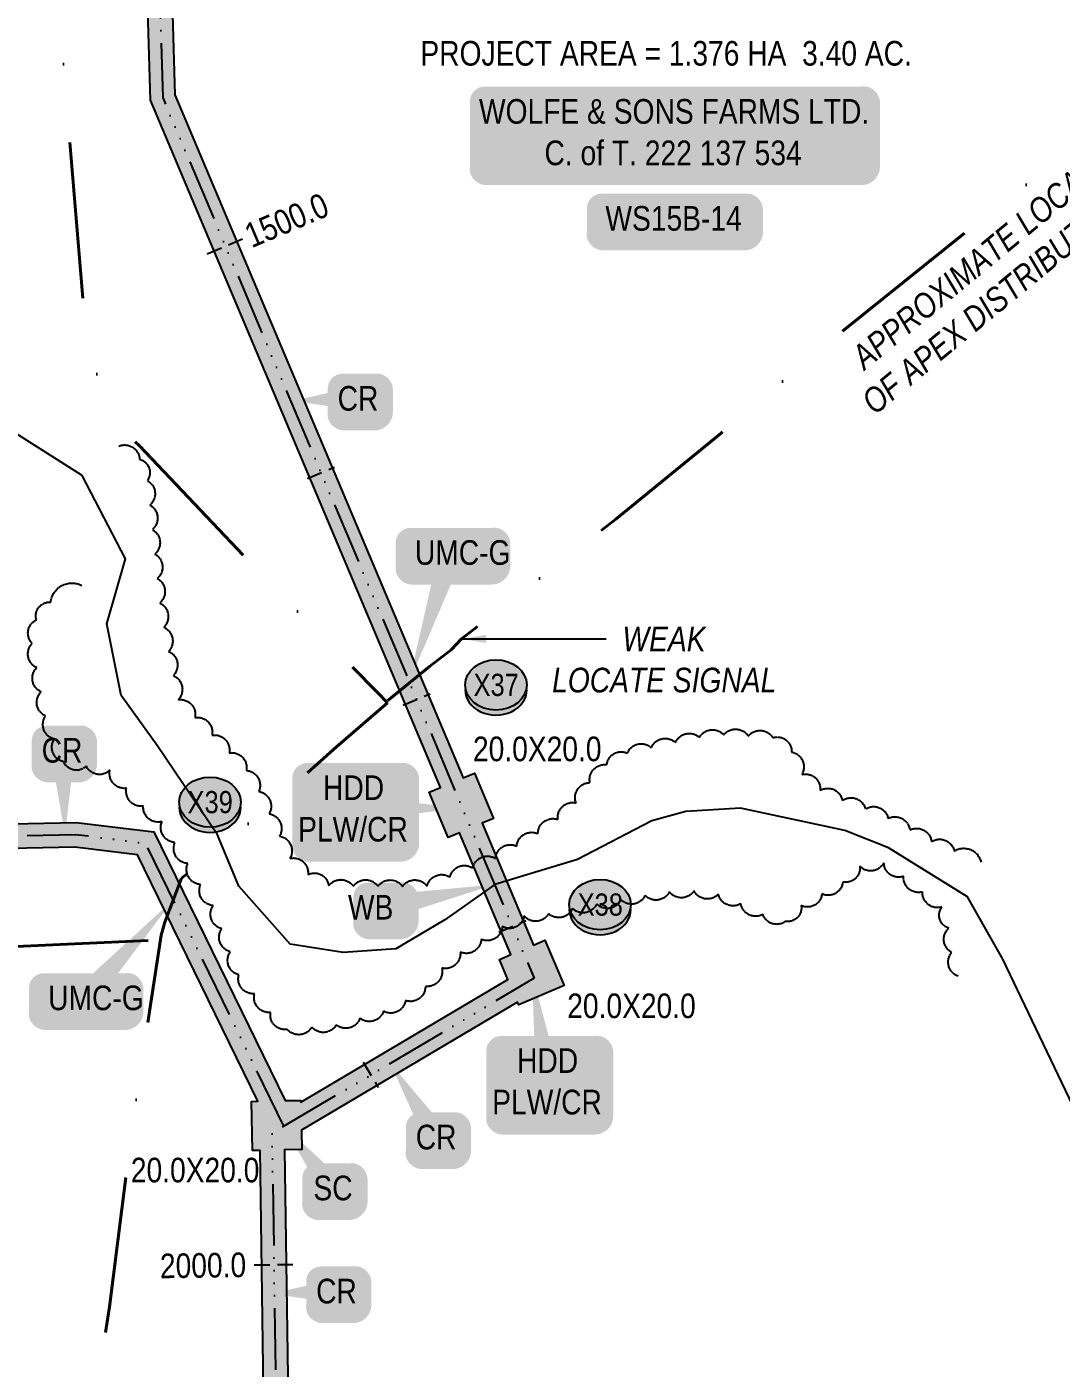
# Model space of a CAD drawing. Extents: x 72365 to 80261, y 6000112 to 6008999.
# Drawn here: x 75193 to 75614, y 6002807 to 6003351 of the extents above; entities that cross this region are included whole.
import ezdxf
from ezdxf.enums import TextEntityAlignment as Align

# ---------------------------------------------------------------- set-up
doc = ezdxf.new("R2010")
doc.units = 0
doc.header["$LTSCALE"] = 5
doc.header["$PDSIZE"] = 2.5
for name, pattern in [('0', [1, 1, 0]), ('COOP2', [10, 5, -1, 0, -1, 0, -1, 0, -1, 0, -1]), ('DASHDOT', [25.4, 12.7, -6.35, 0, -6.35]), ('foc-TIELINE', [1.875, 1.25, -0.625])]:
    doc.linetypes.add(name, pattern=pattern)
doc.layers.get('Defpoints').update_dxf_attribs({"color": 9})
for name, color, linetype in [('AS-OWNER', 7, 'Continuous'), ('L-AREAREQUIRED', 7, 'Continuous'), ('P-APEX RECON PAY ITEMS', 240, 'Continuous'), ('P-APEX RECON-10m BUFFER', 51, 'COOP2'), ('P-APEX RECON-LINE LIST', 240, 'Continuous'), ('P-APEX RECON-URBAN', 30, 'COOP2'), ('P-APEX RECON-WORK AREA', 104, 'Continuous'), ('P-BUFFER-PURPLE', 187, 'foc-TIELINE'), ('P-BUFFER-PURPLE-T', 187, 'Continuous'), ('P-CROSSINGS', 250, 'Continuous'), ('T-BUSH', 110, '0'), ('T-CREEK', 160, 'Continuous')]:
    doc.layers.add(name, color=color, linetype=linetype)
for name, color, linetype, lineweight in [('AS-RECON EXISTING', 151, 'DASHDOT', 40), ('C-RW-T', 13, 'Continuous', 9), ('P-APEX RECON-TWS-T', 104, 'Continuous', 9)]:
    doc.layers.add(name, color=color, linetype=linetype, lineweight=lineweight)
doc.layers.add('AS-RECON EXISTING-T', color=7, linetype='Continuous', true_color=0x7abdff)
doc.layers.add('P-APEX RECON-TO BE DRILLED-H', color=7, linetype='Continuous', true_color=0xffafe1)
doc.styles.add('100L', font='ARIALN.TTF', dxfattribs={"height": 2})
doc.styles.add('80', font='ARIALN.TTF', dxfattribs={"height": 10})
doc.styles.add('80CG', font='ARIALN.TTF', dxfattribs={"height": 10})
doc.styles.add('80L', font='ARIALN.TTF', dxfattribs={"height": 10})
doc.styles.add('Crossing', font='ARIALN.TTF', dxfattribs={"height": 10})
doc.dimstyles.new('Compass 5 000', dxfattribs={"dimscale": 5, "dimtxt": 9, "dimasz": 2, "dimexe": 0.2, "dimexo": 0.0625, "dimgap": 0.5, "dimtad": 0, "dimtih": 1, "dimtoh": 1, "dimzin": 0, "dimdsep": 46, "dimtxsty": '80CG', "dimcen": 0.1, "dimse1": 1, "dimse2": 1, "dimclrd": 256, "dimclrt": 256, "dimaunit": 1, "dimadec": 4, "dimazin": 0, "dimtfac": 0.06, "dimtofl": 0, "dimtmove": 0, "dimatfit": 1, "dimfxl": 0.2, "dimtolj": 1, "dimtzin": 0, "dimlwd": -1, "dimarcsym": 0})

# ---------------------------------------------------------------- blocks, each defined once
blk = doc.blocks.new('*D369')
at = {"layer": 'C-RW-T', "transparency": 16777216}
for p, q in [((75476.33, 6002770.93), (75466.33, 6002770.93)), ((75476.8, 6002744.76), (75476.33, 6002770.93)), ((75477.43, 6002709.65), (75477.61, 6002699.65))]:
    blk.add_line(p, q, dxfattribs=at)
for points in [[(75478.47, 6002744.79), (75475.13, 6002744.74), (75476.98, 6002734.77)], [(75479.1, 6002709.68), (75475.77, 6002709.62), (75477.25, 6002719.65)]]:
    blk.add_solid(points, dxfattribs=at)
at = {"layer": 'Defpoints', "color": 0, "transparency": 16777216}
for p in [(75382.46, 6002733.07), (75476.98, 6002734.77), (75382.73, 6002717.95)]:
    blk.add_point(p, dxfattribs=at)
at = {"layer": 'C-RW-T', "transparency": 16777216, "insert": (75424.11, 6002770.93), "char_height": 10, "attachment_point": 5, "style": '80CG'}
blk.add_mtext('\\A1;APEX\\P15.00 P/L R/W\\PPLAN 832 0164', dxfattribs=at)
blk = doc.blocks.new('*U1062')
at = {"true_color": 0xffffa8}
h = blk.add_hatch(color=51, dxfattribs=at)
edge = h.paths.add_edge_path()
edge.add_line((-6.5, -11.5), (6.5, -11.5))
edge.add_arc((6.5, -5.5), 6, 270, 360)
edge.add_line((12.5, -5.5), (12.5, 4))
edge.add_arc((6.5, 4), 6, 0, 90)
edge.add_line((6.5, 10), (-6.5, 10))
edge.add_arc((-6.5, 4), 6, 90, 180)
edge.add_line((-12.5, 4), (-12.5, -5.5))
edge.add_arc((-6.5, -5.5), 6, 180, 270)
at = {"color": 240, "flags": 128}
blk.add_lwpolyline([(-6.5, -11.5, 3, 3, 0), (6.5, -11.5, 3, 3, 0.414214), (12.5, -5.5, 3, 3, 0), (12.5, 4, 3, 0, 0.414214), (6.5, 10, 0, 0, 0), (-6.5, 10, 0, 0, 0.414214), (-12.5, 4, 0, 0, 0), (-12.5, -5.5, 0, 3, 0.414214)], format="xyseb", close=True, dxfattribs=at)
for points in [[(-26.47, -1.05, 0, 10, 0), (0, 0, 5, 5, 0)], [(5.45, -7.08, 0, 10, 0), (0, 0, 5, 5, 0)]]:
    blk.add_lwpolyline(points, format="xyseb", dxfattribs=at)
at = {"color": 4, "style": '80'}
blk.add_attdef('OTHER_001', (-14.7, -5), '', height=10, dxfattribs=at)
blk = doc.blocks.new('*U1083')
at = {"true_color": 0xffffa8}
h = blk.add_hatch(color=51, dxfattribs=at)
edge = h.paths.add_edge_path()
edge.add_line((-6.5, -11.5), (6.5, -11.5))
edge.add_arc((6.5, -5.5), 6, 270, 360)
edge.add_line((12.5, -5.5), (12.5, 4))
edge.add_arc((6.5, 4), 6, 0, 90)
edge.add_line((6.5, 10), (-6.5, 10))
edge.add_arc((-6.5, 4), 6, 90, 180)
edge.add_line((-12.5, 4), (-12.5, -5.5))
edge.add_arc((-6.5, -5.5), 6, 180, 270)
at = {"color": 240, "flags": 128}
blk.add_lwpolyline([(-6.5, -11.5, 3, 3, 0), (6.5, -11.5, 3, 3, 0.414214), (12.5, -5.5, 3, 3, 0), (12.5, 4, 3, 0, 0.414214), (6.5, 10, 0, 0, 0), (-6.5, 10, 0, 0, 0.414214), (-12.5, 4, 0, 0, 0), (-12.5, -5.5, 0, 3, 0.414214)], format="xyseb", close=True, dxfattribs=at)
for points in [[(1.03, -34.06, 0, 10, 0), (0, 0, 5, 5, 0)], [(5.45, -7.08, 0, 10, 0), (0, 0, 5, 5, 0)]]:
    blk.add_lwpolyline(points, format="xyseb", dxfattribs=at)
at = {"color": 4, "style": '80'}
blk.add_attdef('OTHER_001', (-14.7, -5), '', height=10, dxfattribs=at)
blk = doc.blocks.new('*U1084')
at = {"true_color": 0xffffa8}
h = blk.add_hatch(color=51, dxfattribs=at)
edge = h.paths.add_edge_path()
edge.add_line((-6.5, -11.5), (6.5, -11.5))
edge.add_arc((6.5, -5.5), 6, 270, 360)
edge.add_line((12.5, -5.5), (12.5, 4))
edge.add_arc((6.5, 4), 6, 0, 90)
edge.add_line((6.5, 10), (-6.5, 10))
edge.add_arc((-6.5, 4), 6, 90, 180)
edge.add_line((-12.5, 4), (-12.5, -5.5))
edge.add_arc((-6.5, -5.5), 6, 180, 270)
at = {"color": 240, "flags": 128}
for points in [[(-20, 25.23, 0, 10, 0), (0, 0, 5, 5, 0)], [(5.45, -7.08, 0, 10, 0), (0, 0, 5, 5, 0)]]:
    blk.add_lwpolyline(points, format="xyseb", dxfattribs=at)
blk.add_lwpolyline([(-6.5, -11.5, 3, 3, 0), (6.5, -11.5, 3, 3, 0.414214), (12.5, -5.5, 3, 3, 0), (12.5, 4, 3, 0, 0.414214), (6.5, 10, 0, 0, 0), (-6.5, 10, 0, 0, 0.414214), (-12.5, 4, 0, 0, 0), (-12.5, -5.5, 0, 3, 0.414214)], format="xyseb", close=True, dxfattribs=at)
at = {"color": 4, "style": '80'}
blk.add_attdef('OTHER_001', (-14.7, -5), '', height=10, dxfattribs=at)
blk = doc.blocks.new('*U1087')
at = {"true_color": 0xffffa8}
h = blk.add_hatch(color=51, dxfattribs=at)
edge = h.paths.add_edge_path()
edge.add_line((-19, -20), (19, -20))
edge.add_arc((19, -14), 6, 270, 360)
edge.add_line((25, -14), (25, 12.5))
edge.add_arc((19, 12.5), 6, 0, 90)
edge.add_line((19, 18.5), (-19, 18.5))
edge.add_arc((-19, 12.5), 6, 90, 180)
edge.add_line((-25, 12.5), (-25, -14))
edge.add_arc((-19, -14), 6, 180, 270)
at = {"color": 240, "flags": 128}
blk.add_lwpolyline([(-19, -20, 3, 3, 0), (19, -20, 3, 3, 0.414214), (25, -14, 3, 3, 0), (25, 12.5, 3, 0, 0.414214), (19, 18.5, 0, 0, 0), (-19, 18.5, 0, 0, 0.414214), (-25, 12.5, 0, 0, 0), (-25, -14, 0, 3, 0.414214)], format="xyseb", close=True, dxfattribs=at)
for points in [[(44.06, 0.27, 0, 10, 0), (0, 0, 5, 5, 0)], [(5.45, -7.08, 0, 10, 0), (0, 0, 5, 5, 0)]]:
    blk.add_lwpolyline(points, format="xyseb", dxfattribs=at)
at = {"color": 4, "style": '80'}
blk.add_attdef('OTHER_001', (-14.7, -5), '', height=10, dxfattribs=at)
blk = doc.blocks.new('*U1088')
at = {"true_color": 0xffffa8}
h = blk.add_hatch(color=51, dxfattribs=at)
edge = h.paths.add_edge_path()
edge.add_line((-19, -20), (19, -20))
edge.add_arc((19, -14), 6, 270, 360)
edge.add_line((25, -14), (25, 12.5))
edge.add_arc((19, 12.5), 6, 0, 90)
edge.add_line((19, 18.5), (-19, 18.5))
edge.add_arc((-19, 12.5), 6, 90, 180)
edge.add_line((-25, 12.5), (-25, -14))
edge.add_arc((-19, -14), 6, 180, 270)
at = {"color": 240, "flags": 128}
for points in [[(-6.43, 43.97, 0, 10, 0), (0, 0, 5, 5, 0)], [(5.45, -7.08, 0, 10, 0), (0, 0, 5, 5, 0)]]:
    blk.add_lwpolyline(points, format="xyseb", dxfattribs=at)
blk.add_lwpolyline([(-19, -20, 3, 3, 0), (19, -20, 3, 3, 0.414214), (25, -14, 3, 3, 0), (25, 12.5, 3, 0, 0.414214), (19, 18.5, 0, 0, 0), (-19, 18.5, 0, 0, 0.414214), (-25, 12.5, 0, 0, 0), (-25, -14, 0, 3, 0.414214)], format="xyseb", close=True, dxfattribs=at)
at = {"color": 4, "style": '80'}
blk.add_attdef('OTHER_001', (-14.7, -5), '', height=10, dxfattribs=at)
blk = doc.blocks.new('*U1089')
at = {"true_color": 0xffffa8}
h = blk.add_hatch(color=51, dxfattribs=at)
edge = h.paths.add_edge_path()
edge.add_line((-6.5, -11.5), (6.5, -11.5))
edge.add_arc((6.5, -5.5), 6, 270, 360)
edge.add_line((12.5, -5.5), (12.5, 4))
edge.add_arc((6.5, 4), 6, 0, 90)
edge.add_line((6.5, 10), (-6.5, 10))
edge.add_arc((-6.5, 4), 6, 90, 180)
edge.add_line((-12.5, 4), (-12.5, -5.5))
edge.add_arc((-6.5, -5.5), 6, 180, 270)
at = {"color": 240, "flags": 128}
blk.add_lwpolyline([(-6.5, -11.5, 3, 3, 0), (6.5, -11.5, 3, 3, 0.414214), (12.5, -5.5, 3, 3, 0), (12.5, 4, 3, 0, 0.414214), (6.5, 10, 0, 0, 0), (-6.5, 10, 0, 0, 0.414214), (-12.5, 4, 0, 0, 0), (-12.5, -5.5, 0, 3, 0.414214)], format="xyseb", close=True, dxfattribs=at)
for points in [[(44.93, 9.24, 0, 10, 0), (0, 0, 5, 5, 0)], [(5.45, -7.08, 0, 10, 0), (0, 0, 5, 5, 0)]]:
    blk.add_lwpolyline(points, format="xyseb", dxfattribs=at)
at = {"color": 4, "style": '80'}
blk.add_attdef('OTHER_001', (-14.7, -5), '', height=10, dxfattribs=at)
blk = doc.blocks.new('*U1090')
at = {"true_color": 0xffffa8}
h = blk.add_hatch(color=51, dxfattribs=at)
edge = h.paths.add_edge_path()
edge.add_line((-16.5, -11.5), (16.5, -11.5))
edge.add_arc((16.5, -5.5), 6, 270, 360)
edge.add_line((22.5, -5.5), (22.5, 4))
edge.add_arc((16.5, 4), 6, 0, 90)
edge.add_line((16.5, 10), (-16.5, 10))
edge.add_arc((-16.5, 4), 6, 90, 180)
edge.add_line((-22.5, 4), (-22.5, -5.5))
edge.add_arc((-16.5, -5.5), 6, 180, 270)
at = {"color": 240, "flags": 128}
blk.add_lwpolyline([(-16.5, -11.5, 3, 3, 0), (16.5, -11.5, 3, 3, 0.414214), (22.5, -5.5, 3, 3, 0), (22.5, 4, 3, 0, 0.414214), (16.5, 10, 0, 0, 0), (-16.5, 10, 0, 0, 0.414214), (-22.5, 4, 0, 0, 0), (-22.5, -5.5, 0, 3, 0.414214)], format="xyseb", close=True, dxfattribs=at)
for points in [[(-17.13, -52.75, 0, 10, 0), (0, 0, 5, 5, 0)], [(5.45, -7.08, 0, 10, 0), (0, 0, 5, 5, 0)]]:
    blk.add_lwpolyline(points, format="xyseb", dxfattribs=at)
at = {"color": 4, "style": '80'}
blk.add_attdef('OTHER_001', (-14.7, -5), '', height=10, dxfattribs=at)
blk = doc.blocks.new('*U1242')
at = {"true_color": 0xffffa8}
h = blk.add_hatch(color=51, dxfattribs=at)
edge = h.paths.add_edge_path()
edge.add_line((-16.5, -11.5), (16.5, -11.5))
edge.add_arc((16.5, -5.5), 6, 270, 360)
edge.add_line((22.5, -5.5), (22.5, 4))
edge.add_arc((16.5, 4), 6, 0, 90)
edge.add_line((16.5, 10), (-16.5, 10))
edge.add_arc((-16.5, 4), 6, 90, 180)
edge.add_line((-22.5, 4), (-22.5, -5.5))
edge.add_arc((-16.5, -5.5), 6, 180, 270)
at = {"color": 240, "flags": 128}
for points in [[(36.13, 39.85, 0, 10, 0), (0, 0, 5, 5, 0)], [(5.45, -7.08, 0, 10, 0), (0, 0, 5, 5, 0)]]:
    blk.add_lwpolyline(points, format="xyseb", dxfattribs=at)
blk.add_lwpolyline([(-16.5, -11.5, 3, 3, 0), (16.5, -11.5, 3, 3, 0.414214), (22.5, -5.5, 3, 3, 0), (22.5, 4, 3, 0, 0.414214), (16.5, 10, 0, 0, 0), (-16.5, 10, 0, 0, 0.414214), (-22.5, 4, 0, 0, 0), (-22.5, -5.5, 0, 3, 0.414214)], format="xyseb", close=True, dxfattribs=at)
at = {"color": 4, "style": '80'}
blk.add_attdef('OTHER_001', (-14.7, -5), '', height=10, dxfattribs=at)
blk = doc.blocks.new('xing2')
h = blk.add_hatch(color=50)
h.dxf.hatch_style = 1
edge = h.paths.add_edge_path()
edge.add_ellipse((0, 0), major_axis=(-12.5, 0), ratio=0.816297, start_angle=0, end_angle=360)
h = blk.add_hatch(color=250)
h.dxf.hatch_style = 1
edge = h.paths.add_edge_path()
edge.add_ellipse((0, -2.05), major_axis=(-12.5, 0), ratio=0.816297, start_angle=0, end_angle=180)
edge.add_line((12.5, -2.05), (12.5, 0))
edge.add_ellipse((0, 0), major_axis=(-12.5, 0), ratio=0.816297, start_angle=0, end_angle=180, ccw=False)
edge.add_line((-12.5, 0), (-12.5, -2.05))
at = {"color": 250}
blk.add_ellipse((0, 0), major_axis=(-12.5, 0), ratio=0.816297, dxfattribs=at)
blk.add_ellipse((0, -2.05), major_axis=(-12.5, 0), ratio=0.816297, start_param=0, end_param=3.141593, dxfattribs=at)
at = {"color": 250, "style": 'Crossing'}
blk.add_attdef('CROSSING', text='', height=9, dxfattribs=at).set_placement((0.09, 0.02), align=Align.MIDDLE_CENTER)
at = {"color": 250, "style": 'Crossing', "flags": 1}
for tag, p in [('OWNER', (0.09, -12.49)), ('DESCRIPTION', (0.09, -25.77)), ('LOCATION', (0.09, -39.3)), ('DWG_REF', (0.09, -52.84))]:
    blk.add_attdef(tag, text='', height=9, dxfattribs=at).set_placement(p, align=Align.MIDDLE_CENTER)
blk = doc.blocks.new('*U1271')
at = {"true_color": 0xffffa8}
h = blk.add_hatch(color=51, dxfattribs=at)
edge = h.paths.add_edge_path()
edge.add_line((-6.5, -11.5), (6.5, -11.5))
edge.add_arc((6.5, -5.5), 6, 270, 360)
edge.add_line((12.5, -5.5), (12.5, 4))
edge.add_arc((6.5, 4), 6, 0, 90)
edge.add_line((6.5, 10), (-6.5, 10))
edge.add_arc((-6.5, 4), 6, 90, 180)
edge.add_line((-12.5, 4), (-12.5, -5.5))
edge.add_arc((-6.5, -5.5), 6, 180, 270)
at = {"color": 240, "flags": 128}
for points in [[(-18.78, 29.97, 0, 10, 0), (0, 0, 5, 5, 0)], [(5.45, -7.08, 0, 10, 0), (0, 0, 5, 5, 0)]]:
    blk.add_lwpolyline(points, format="xyseb", dxfattribs=at)
blk.add_lwpolyline([(-6.5, -11.5, 3, 3, 0), (6.5, -11.5, 3, 3, 0.414214), (12.5, -5.5, 3, 3, 0), (12.5, 4, 3, 0, 0.414214), (6.5, 10, 0, 0, 0), (-6.5, 10, 0, 0, 0.414214), (-12.5, 4, 0, 0, 0), (-12.5, -5.5, 0, 3, 0.414214)], format="xyseb", close=True, dxfattribs=at)
at = {"color": 4, "style": '80'}
blk.add_attdef('OTHER_001', (-14.7, -5), '', height=10, dxfattribs=at)
blk = doc.blocks.new('*U406')
h = blk.add_hatch(color=59)
edge = h.paths.add_edge_path()
edge.add_line((-76.5, -20), (76.5, -20))
edge.add_arc((76.5, -14), 6, 270, 360)
edge.add_line((82.5, -14), (82.5, 12.5))
edge.add_arc((76.5, 12.5), 6, 0, 90)
edge.add_line((76.5, 18.5), (-76.5, 18.5))
edge.add_arc((-76.5, 12.5), 6, 90, 180)
edge.add_line((-82.5, 12.5), (-82.5, -14))
edge.add_arc((-76.5, -14), 6, 180, 270)
at = {"color": 1, "flags": 128}
blk.add_lwpolyline([(-76.5, -20, 3, 3, 0), (76.5, -20, 3, 3, 0.414214), (82.5, -14, 3, 3, 0), (82.5, 12.5, 3, 0, 0.414214), (76.5, 18.5, 0, 0, 0), (-76.5, 18.5, 0, 0, 0.414214), (-82.5, 12.5, 0, 0, 0), (-82.5, -14, 0, 3, 0.414214)], format="xyseb", close=True, dxfattribs=at)
blk.add_lwpolyline([(-51.16, 0, 0, 7.5, 0), (0, 0, 0, 0, 0)], format="xyseb", dxfattribs=at)
at = {"color": 1, "style": '80'}
blk.add_attdef('ENTER_TEXT_001', (-35.99, -5), '', height=10, dxfattribs=at)
blk = doc.blocks.new('*U1492')
at = {"true_color": 0xffffa8}
h = blk.add_hatch(color=51, dxfattribs=at)
edge = h.paths.add_edge_path()
edge.add_line((-29, -11.5), (29, -11.5))
edge.add_arc((29, -5.5), 6, 270, 360)
edge.add_line((35, -5.5), (35, 4))
edge.add_arc((29, 4), 6, 0, 90)
edge.add_line((29, 10), (-29, 10))
edge.add_arc((-29, 4), 6, 90, 180)
edge.add_line((-35, 4), (-35, -5.5))
edge.add_arc((-29, -5.5), 6, 180, 270)
at = {"color": 240, "flags": 128}
blk.add_lwpolyline([(-29, -11.5, 3, 3, 0), (29, -11.5, 3, 3, 0.414214), (35, -5.5, 3, 3, 0), (35, 4, 3, 0, 0.414214), (29, 10, 0, 0, 0), (-29, 10, 0, 0, 0.414214), (-35, 4, 0, 0, 0), (-35, -5.5, 0, 3, 0.414214)], format="xyseb", close=True, dxfattribs=at)
for points in [[(-28.7, -2.85, 0, 10, 0), (0, 0, 5, 5, 0)], [(21, -3.69, 0, 10, 0), (0, 0, 5, 5, 0)]]:
    blk.add_lwpolyline(points, format="xyseb", dxfattribs=at)
at = {"color": 4, "style": '80'}
blk.add_attdef('OTHER_001', (-14.7, -5), '', height=10, dxfattribs=at)

msp = doc.modelspace()

# ---------------------------------------------------------------- hatches: boundary and pattern name
at = {"layer": 'P-APEX RECON-10m BUFFER'}
h = msp.add_hatch(color=256, dxfattribs=at)
h.dxf.hatch_style = 1
h.paths.add_polyline_path([(75284.927, 6002716.271), (75285.726, 6002716.577), (75285.542, 6002729.65), (75290.538, 6002729.72), (75288.211, 6002895.08), (75285.169, 6002895.016), (75284.754, 6002914.995), (75287.348, 6002915.049), (75238.497, 6003015.138), (75213.047, 6003018.247), (75154.559, 6003017.032), (75154.827, 6003004.143), (75134.848, 6003003.727), (75134.433, 6003023.707), (75138.322, 6003023.787), (75133.776, 6003034.355), (75142.954, 6003038.303), (75147.865, 6003026.887), (75213.551, 6003028.251), (75245.096, 6003024.398), (75298.354, 6002915.278), (75304.733, 6002915.41), (75304.747, 6002914.729), (75388.886, 6002964.532), (75385.465, 6002972.64), (75390.068, 6002974.582), (75369.196, 6003024.048), (75364.593, 6003022.106), (75356.824, 6003040.517), (75361.427, 6003042.46), (75243.736, 6003321.38), (75239.58, 6003462.397), (75042.361, 6003461.155), (75041.772, 6003466.147), (75239.433, 6003467.392), (75237.88, 6003520.079), (75247.871, 6003520.259), (75253.668, 6003323.542), (75370.633, 6003046.344), (75375.235, 6003048.286), (75383.004, 6003029.875), (75378.401, 6003027.932), (75399.274, 6002978.467), (75403.876, 6002980.409), (75411.645, 6002961.997), (75393.234, 6002954.229), (75392.806, 6002955.242), (75304.985, 6002903.259), (75305.148, 6002895.431), (75298.2, 6002895.287), (75300.528, 6002729.86), (75305.524, 6002729.931), (75305.711, 6002716.646)])
at = {"layer": 'P-APEX RECON-TO BE DRILLED-H'}
h = msp.add_hatch(color=256, dxfattribs=at)
h.dxf.hatch_style = 1
h.paths.add_polyline_path([(75403.29, 6002968.947), (75394.085, 6002965.063), (75365.778, 6003032.148), (75370.358, 6003034.081), (75374.983, 6003036.033)])

# ---------------------------------------------------------------- linework, layer by layer
at = {"layer": 'AS-RECON EXISTING', "flags": 128}
for points in [[(75037.791, 6004656.753), (75040.969, 6004656.433), (75045.915, 6004655.772), (75049.394, 6004654.346), (75052.064, 6004650.57), (75053.426, 6004637.725), (75033.395, 6004591.678), (75031.392, 6004570.51), (75029.931, 6004515.157), (75042.224, 6004425.428), (75088.285, 6004323.543), (75194.619, 6003946.248), (75213.404, 6003887.596), (75223.371, 6003817.787), (75207.409, 6003720.82), (75206.511, 6003689.287), (75204.954, 6003670.162), (75202.637, 6003617.763), (75200.895, 6003491.251), (75201.913, 6003456.145), (75201.915, 6003448.954), (75201.926, 6003448.885), (75203.939, 6003388.84), (75218.217, 6003217.565), (75234.47, 6003185.573), (75239.194, 6003181.095), (75292.631, 6003124.99), (75301.02, 6003116.237), (75335.77, 6003081.164), (75340.011, 6003076.747), (75319.285, 6003058.924), (75293.559, 6003035.852), (75256.369, 6003005.581), (75249.573, 6002987.773), (75247.996, 6002982.485), (75237.135, 6002910.379), (75227.075, 6002831.615), (75214.959, 6002751.432), (75211.709, 6002721.577), (75209.811, 6002708.389), (75206.029, 6002695.343), (75160.049, 6002512.361), (75098.871, 6002268.897), (75101.117, 6001963.088), (75102.699, 6001913.42), (75104.455, 6001837.202), (75106.635, 6001761.87), (75111.085, 6001725.137), (75116.811, 6001720.095), (75124.566, 6001719.723), (75147.124, 6001719.523), (75240.243, 6001715.044), (75288.052, 6001716.599), (75343.524, 6001708.949), (75397.031, 6001707.43), (75444.732, 6001706.98), (75525.283, 6001713.2), (75605.869, 6001718.727), (75698.222, 6001727.909), (75798.038, 6001736.882), (76595.29, 6001738.909), (76595.409, 6001738.918), (76595.528, 6001738.906), (76595.643, 6001738.873), (76595.75, 6001738.822), (76595.848, 6001738.753), (76595.932, 6001738.668), (76596, 6001738.57), (76596.051, 6001738.462), (76596.082, 6001738.347), (76596.093, 6001738.228), (76596.104, 6001736.818), (76595.885, 6001735.77)], [(75874.931, 6003501.884), (75725.006, 6003386.949), (75674.96, 6003348.039), (75628.592, 6003310.075), (75578.872, 6003271.085), (75523.556, 6003226.72), (75475.479, 6003186.295), (75432.623, 6003151.356), (75370.022, 6003102.74), (75365.816, 6003098.316), (75357.034, 6003091.476), (75340.109, 6003077.736)], [(75138.198, 6003036.215), (75139.535, 6003032.678), (75139.757, 6003029.703), (75124.937, 6003028.622), (75124.671, 6003026.14), (75125.795, 6003011.938), (75126.606, 6002991.067), (75127.729, 6002974.923), (75165.122, 6002976.774), (75246.731, 6002980.425)]]:
    msp.add_lwpolyline(points, dxfattribs=at)
at = {"layer": 'P-APEX RECON-URBAN', "flags": 128}
for points in [[(75038.008, 6004656.756), (75053.13, 6004655.89), (75056.88, 6004632.516), (75058.087, 6004578.472), (75060.801, 6004454.012), (75218.48, 6004348.049), (75248.702, 6003322.461), (75399.524, 6002965.023), (75293.109, 6002902.035), (75295.687, 6002718.854)], [(75297.848, 6002904.925), (75241.797, 6003019.768), (75213.299, 6003023.249), (75144.605, 6003021.822), (75138.365, 6003036.329)], [(75302.338, 6002907.116), (75302.193, 6002907.412)]]:
    msp.add_lwpolyline(points, dxfattribs=at)
at = {"layer": 'P-APEX RECON-WORK AREA', "flags": 128}
for points in [[(75247.871, 6003520.259), (75253.668, 6003323.542), (75370.633, 6003046.344), (75375.235, 6003048.286), (75383.004, 6003029.875), (75378.401, 6003027.932), (75399.274, 6002978.467), (75403.876, 6002980.409), (75411.645, 6002961.997), (75393.234, 6002954.229), (75392.806, 6002955.242), (75304.985, 6002903.259), (75305.148, 6002895.431), (75298.2, 6002895.287), (75300.528, 6002729.86)], [(75147.865, 6003026.887), (75213.551, 6003028.251), (75245.096, 6003024.398), (75298.354, 6002915.278), (75304.733, 6002915.41), (75304.747, 6002914.729), (75388.886, 6002964.532), (75385.465, 6002972.64), (75390.068, 6002974.582), (75369.196, 6003024.048), (75364.593, 6003022.106), (75356.824, 6003040.517), (75361.427, 6003042.46), (75243.736, 6003321.38), (75239.58, 6003462.397)], [(75290.538, 6002729.72), (75288.211, 6002895.08), (75285.169, 6002895.016), (75284.754, 6002914.995), (75287.348, 6002915.049), (75238.497, 6003015.138), (75213.047, 6003018.247), (75154.559, 6003017.032)]]:
    msp.add_lwpolyline(points, dxfattribs=at)
at = {"layer": 'P-BUFFER-PURPLE'}
for p, q in [((75266.753, 6003259.12), (75281.482, 6003265.335)), ((75307.438, 6003167.84), (75318.485, 6003172.501)), ((75346.282, 6003075.782), (75357.329, 6003080.444)), ((75385.125, 6002983.725), (75396.172, 6002988.386)), ((75330.132, 6002930.916), (75336.239, 6002920.598)), ((75285.867, 6002848.582), (75301.852, 6002848.807))]:
    msp.add_line(p, q, dxfattribs=at)
at = {"layer": 'T-BUSH', "flags": 128}
for points in [[(75230.884, 6003180.991, -0.5205671), (75239.322, 6003175.64, -0.5205671), (75242.457, 6003167.013, -0.5205671), (75243.463, 6003157.072, -0.5205671), (75244.469, 6003147.132, -0.5205671), (75245.475, 6003137.191, -0.5205671), (75246.481, 6003127.25, -0.5205671), (75247.487, 6003117.309, -0.5205671), (75249.094, 6003107.458, -0.5205671), (75251.05, 6003097.66, -0.5205671), (75253.005, 6003087.861, -0.5205671), (75254.961, 6003078.063, -0.5205671), (75261.769, 6003070.814, -0.5205671), (75268.729, 6003063.646, -0.5205671), (75275.69, 6003056.477, -0.5205671), (75282.65, 6003049.309, -0.5205671), (75287.677, 6003040.808, -0.5205671), (75291.898, 6003031.752, -0.5205671), (75296.119, 6003022.695, -0.5205671), (75300.339, 6003013.639, -0.5205671), (75307.65, 6003007.086, -0.5205671), (75316.091, 6003002.428, -0.5205671), (75326.082, 6003002.361, -0.5205671), (75336.074, 6003002.294, -0.5205671), (75346.065, 6003002.227, -0.5205671), (75356.022, 6003002.344, -0.5205671), (75365.302, 6003006.047, -0.5205671), (75374.582, 6003009.749, -0.5205671), (75383.793, 6003013.594, -0.5205671), (75392.424, 6003018.628, -0.5205671), (75401.056, 6003023.661, -0.5205671), (75409.146, 6003029.429, -0.5205671), (75416.519, 6003036.173, -0.5205671), (75422.169, 6003044.4, -0.5205671), (75429.046, 6003051.649, -0.5205671), (75437.363, 6003056.368, -0.5205671), (75447.107, 6003058.581, -0.5205671), (75456.874, 6003060.687, -0.5205671), (75466.65, 6003062.749, -0.5205671), (75476.51, 6003063.753, -0.5205671), (75486.489, 6003063.25, -0.5205671), (75496.438, 6003062.642, -0.5205671), (75504.083, 6003056.804, -0.5205671), (75508.166, 6003047.685, -0.5205671), (75515.662, 6003041.225, -0.5205671), (75524.692, 6003037.157, -0.5205671), (75534.073, 6003033.717, -0.5205671), (75543.274, 6003029.876, -0.5205671), (75552.081, 6003025.158, -0.5205671), (75560.895, 6003020.452, -0.5205671), (75570.119, 6003016.611, -0.5205671), (75580.994, 6003012.082, -0.5205671)], [(75571.652, 6002965.805, -0.5205671), (75569.101, 6002975.466, -0.5205671), (75567.883, 6002985.285, -0.5205671), (75565.133, 6002993.933, -0.5205671), (75557.206, 6003000.001, -0.5205671), (75549.56, 6003006.389, -0.5205671), (75541.538, 6003011.874, -0.5205671), (75531.721, 6003010.482, -0.5205671), (75524.855, 6003004.039, -0.5205671), (75516.376, 6002999.205, -0.5205671), (75507.937, 6002994.487, -0.5205671), (75501.637, 6002988.101, -0.5205671), (75492.412, 6002990.923, -0.5205671), (75483.423, 6002995.281, -0.5205671), (75474.316, 6002999.156, -0.5205671), (75464.402, 6003000.394, -0.5205671), (75454.454, 6003000.065, -0.5205671), (75444.579, 6002998.602, -0.5205671), (75434.743, 6002996.845, -0.5205671), (75424.907, 6002995.089, -0.5205671), (75415.071, 6002993.332, -0.5205671), (75405.376, 6002991.169, -0.5205671), (75395.425, 6002990.265, -0.5205671), (75386.595, 6002985.961, -0.5205671), (75378.056, 6002980.772, -0.5205671), (75369.518, 6002975.584, -0.5205671), (75362.059, 6002969.087, -0.5205671), (75355.352, 6002961.681, -0.5205671), (75347.29, 6002955.918, -0.5205671), (75338.375, 6002951.577, -0.5205671), (75328.793, 6002948.744, -0.5205671), (75319.184, 6002946.05, -0.5205671), (75309.235, 6002945.134, -0.5205671), (75299.285, 6002944.218, -0.5205671), (75292.482, 6002951.108, -0.5205671), (75285.948, 6002958.667, -0.5205671), (75279.598, 6002966.335, -0.5205671), (75276.129, 6002975.706, -0.5205671), (75272.66, 6002985.076, -0.5205671), (75269.191, 6002994.446, -0.5205671), (75264.081, 6003003.021, -0.5205671), (75258.88, 6003011.552, -0.5205671), (75253.654, 6003020.068, -0.5205671), (75248.393, 6003028.563, -0.5205671), (75240.817, 6003034.864, -0.5205671), (75233.966, 6003042.109, -0.5205671), (75227.241, 6003049.5, -0.5205671), (75217.642, 6003051.034, -0.5205671), (75208.42, 6003052.843, -0.5205671), (75204.642, 6003062.093, -0.5205671), (75201.084, 6003071.407, -0.5205671), (75199.295, 6003081.238, -0.5205671), (75197.507, 6003091.068, -0.5205671), (75195.719, 6003100.898, -0.5205671), (75197.39, 6003110.477, -0.5205671), (75203.184, 6003117.66, -0.5205671), (75215.826, 6003124.458, -0.5205671)]]:
    msp.add_lwpolyline(points, format="xyb", dxfattribs=at)
at = {"layer": 'T-CREEK', "flags": 128}
msp.add_lwpolyline([(75622.796, 6002903.961), (75589.847, 6002972.774), (75575.517, 6002998.024), (75543.361, 6003017.94), (75525.698, 6003024.955), (75483.294, 6003034.03), (75461.102, 6003032.672), (75447.288, 6003028.825), (75417.17, 6003013.209), (75383.523, 6003003.048), (75363.223, 6002988.738), (75343.296, 6002976.97), (75322.009, 6002975.386), (75300.496, 6002978.781), (75279.576, 6003002.368), (75270.97, 6003023.189), (75246.497, 6003059.43), (75231.778, 6003079.798), (75226.011, 6003108.823), (75233.586, 6003135.212), (75216.018, 6003169.129), (75184.893, 6003188.773)], dxfattribs=at)

# ---------------------------------------------------------------- block references
at = {"layer": 'AS-OWNER'}
ref = msp.add_blockref('*U406', (75455.938, 6003308.472), dxfattribs=at)
ref.add_attrib('ENTER_TEXT_001', 'WOLFE & SONS FARMS LTD.', (75377.104, 6003311.891), dxfattribs={"layer": '0', "color": 1, "height": 10, "style": '80'})
ref.add_attrib('ENTER_TEXT_002', 'C. of T. 222 137 534', (75403.718, 6003295.047), dxfattribs={"layer": '0', "color": 1, "height": 10, "style": '80'})
at = {"layer": 'P-APEX RECON PAY ITEMS'}
ref = msp.add_blockref('*U1062', (75328.174, 6003200.393), dxfattribs=at)
ref.add_attrib('OTHER_001', 'CR', (75319.712, 6003195.389), dxfattribs={"layer": '0', "color": 4, "height": 10, "style": '80'})
for name, p, values in [('*U1090', (75365.809, 6003137.806), {'OTHER_001': 'UMC-G'}), ('*U1089', (75338.589, 6002993.804), {'OTHER_001': 'WB'}), ('*U1242', (75216.877, 6002957.016), {'OTHER_001': 'UMC-G'})]:
    msp.add_blockref(name, p, dxfattribs=at).add_auto_attribs(values)
ref = msp.add_blockref('*U1083', (75207.996, 6003057.506), dxfattribs=at)
ref.add_attrib('OTHER_001', 'CR', (75199.535, 6003052.502), dxfattribs={"layer": '0', "color": 4, "height": 10, "style": '80'})
ref = msp.add_blockref('*U1087', (75326.316, 6003033.819), dxfattribs=at)
ref.add_attrib('OTHER_001', 'HDD', (75313.789, 6003037.326), dxfattribs={"layer": '0', "color": 4, "height": 10, "style": '80'})
ref.add_attrib('OTHER_002', 'PLW/CR', (75303.683, 6003020.482), dxfattribs={"layer": '0', "color": 4, "height": 10, "style": '80'})
ref = msp.add_blockref('*U1088', (75405.113, 6002923.04), dxfattribs=at)
ref.add_attrib('OTHER_001', 'HDD', (75392.586, 6002926.547), dxfattribs={"layer": '0', "color": 4, "height": 10, "style": '80'})
ref.add_attrib('OTHER_002', 'PLW/CR', (75382.48, 6002909.703), dxfattribs={"layer": '0', "color": 4, "height": 10, "style": '80'})
ref = msp.add_blockref('*U1271', (75359.914, 6002900.505), dxfattribs=at)
ref.add_attrib('OTHER_001', 'CR', (75351.452, 6002895.502), dxfattribs={"layer": '0', "color": 4, "height": 10, "style": '80'})
ref = msp.add_blockref('*U1084', (75317.857, 6002879.84), dxfattribs=at)
ref.add_attrib('OTHER_001', 'SC', (75309.879, 6002874.837), dxfattribs={"layer": '0', "color": 4, "height": 10, "style": '80'})
ref = msp.add_blockref('*U1062', (75319.446, 6002837.974), dxfattribs=at)
ref.add_attrib('OTHER_001', 'CR', (75310.984, 6002832.971), dxfattribs={"layer": '0', "color": 4, "height": 10, "style": '80'})
at = {"layer": 'P-APEX RECON-LINE LIST'}
ref = msp.add_blockref('*U1492', (75455.938, 6003273.476), dxfattribs=at)
ref.add_attrib('OTHER_001', 'WS15B-14', (75428.448, 6003268.473), dxfattribs={"layer": '0', "color": 4, "height": 10, "style": '80'})
at = {"layer": 'P-CROSSINGS'}
for p, values in [((75384.008, 6003084.055), {'CROSSING': 'X37'}), ((75267.882, 6003036.457), {'CROSSING': 'X39'}), ((75426.287, 6002994.872), {'CROSSING': 'X38'})]:
    msp.add_blockref('xing2', p, dxfattribs=at).add_auto_attribs(values)

# ---------------------------------------------------------------- texts
at = {"layer": 'AS-RECON EXISTING-T', "insert": (75514.219, 6003208.428), "char_height": 10, "attachment_point": 1, "rotation": 39.50498, "style": '100L'}
msp.add_mtext_dynamic_manual_height_columns('\\pi17.113;{\\fArial Narrow|b0|i1|c0|p34;APPROXIMATE LOCATION\\P\\pi8.655;OF APEX DISTRIBUTION LINE}', width=179.08357, gutter_width=50, heights=[0], dxfattribs=at)
at = {"layer": 'AS-RECON EXISTING-T', "insert": (75406.548, 6003107.696), "char_height": 10, "attachment_point": 1, "style": '100L'}
msp.add_mtext_dynamic_manual_height_columns('\\pi28.846;{\\fArial Narrow|b0|i1|c0|p34;WEAK\\P\\pi0.27878;LOCATE SIGNAL}', width=90.84405, gutter_width=50, heights=[0], dxfattribs=at)
at = {"layer": 'L-AREAREQUIRED', "color": 5, "style": '100L'}
msp.add_text('PROJECT AREA = 1.376 HA  3.40 AC.', height=10, dxfattribs=at).set_placement((75453.115, 6003332.467), align=Align.BOTTOM_CENTER)
at = {"layer": 'P-APEX RECON-TWS-T', "char_height": 9.9917, "attachment_point": 1, "style": '80L'}
for insert in [(75374.675, 6003063.072), (75412.948, 6002958.771), (75235.753, 6002892.094)]:
    msp.add_mtext_dynamic_manual_height_columns('20.0X20.0', width=10.35424, gutter_width=50, heights=[0], dxfattribs=dict(at, insert=insert))
at = {"layer": 'P-BUFFER-PURPLE-T', "style": '100L'}
for s, rotation, p in [('1500.0', 22.87748, (75298.973, 6003272.715)), ('2000.0', 0.80617, (75265.057, 6002848.406))]:
    msp.add_text(s, height=9.9917, rotation=rotation, dxfattribs=at).set_placement(p, align=Align.MIDDLE_CENTER)

# ---------------------------------------------------------------- dimensions: what is measured, and where the dimension line sits
at = {"layer": 'C-RW-T'}
dim = msp.add_linear_dim(base=(75476.981, 6002734.767), p1=(75382.729, 6002717.948), p2=(75382.457, 6002733.067), angle=91.03036, text='APEX\\P15.00 P/L R/W\\PPLAN 832 0164', dimstyle='Compass 5 000', dxfattribs=at)
dim.commit()
dim.dimension.update_dxf_attribs({"geometry": '*D369', "text_midpoint": (75424.11, 6002770.93), "dimtype": 161})

# ---------------------------------------------------------------- leaders
at = {"layer": 'AS-RECON EXISTING', "path_type": 1}
msp.add_leader([(75370.022, 6003102.74, 632.553), (75428.806, 6003102.74, 632.553)], dimstyle='Compass 5 000', override={"dimgap": 0.5, "dimtad": 0}, dxfattribs=at)

doc.saveas('drawing.dxf')
